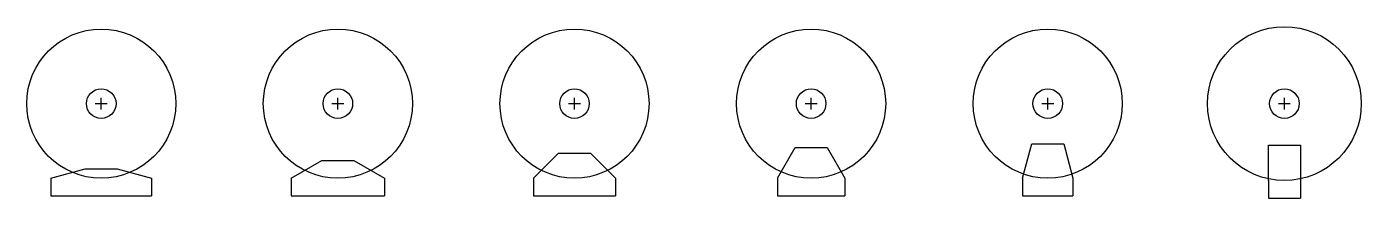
# Model space of a CAD drawing. Extents: x -63 to 1065, y -80 to 65.
import ezdxf

# ---------------------------------------------------------------- set-up
doc = ezdxf.new("R2010")
doc.units = 0

msp = doc.modelspace()

# ---------------------------------------------------------------- linework, layer by layer
at = {"layer": 'BORE', "color": 6}
for centre in [(0, 0), (200, 0), (400, 0), (600, 0), (800, 0), (1000, 0)]:
    msp.add_circle(centre, 12.5, dxfattribs=at)
at = {"layer": 'CENTER', "color": 3}
for p, q in [((-5, 0), (5, 0)), ((0, -5), (0, 5)), ((195, 0), (205, 0)), ((200, -5), (200, 5)), ((395, 0), (405, 0)), ((400, -5), (400, 5)), ((595, 0), (605, 0)), ((600, -5), (600, 5)), ((795, 0), (805, 0)), ((800, -5), (800, 5)), ((995, 0), (1005, 0)), ((1000, -5), (1000, 5))]:
    msp.add_line(p, q, dxfattribs=at)
at = {"layer": 'DIM', "color": 1}
for p, q in [((-42.48, -63), (-42.48, -78)), ((42.48, -63), (42.48, -78)), ((160.52, -63), (160.52, -78)), ((239.48, -63), (239.48, -78)), ((365.285, -63), (365.285, -78)), ((434.715, -63), (434.715, -78)), ((571.5, -63), (571.5, -78)), ((628.5, -63), (628.5, -78)), ((778.735, -63), (778.735, -78)), ((821.265, -63), (821.265, -78)), ((986.5, -65), (986.5, -80)), ((1013.5, -65), (1013.5, -80)), ((-42.48, -78), (42.48, -78)), ((160.52, -78), (239.48, -78)), ((365.285, -78), (434.715, -78)), ((571.5, -78), (628.5, -78)), ((778.735, -78), (821.265, -78)), ((986.5, -80), (1013.5, -80))]:
    msp.add_line(p, q, dxfattribs=at)
at = {"layer": 'GROOVE', "color": 2}
for p, q in [((365.285, -63), (386.5, -41.79)), ((386.5, -41.79), (413.5, -41.79)), ((413.5, -41.79), (434.715, -63)), ((571.5, -63), (586.5, -37.02)), ((586.5, -37.02), (613.5, -37.02)), ((613.5, -37.02), (628.5, -63)), ((778.735, -63), (786.5, -34.02)), ((786.5, -34.02), (813.5, -34.02)), ((813.5, -34.02), (821.265, -63)), ((986.5, -65), (986.5, -35)), ((986.5, -35), (1013.5, -35)), ((1013.5, -35), (1013.5, -65)), ((-42.48, -63), (-13.5, -55.24)), ((-13.5, -55.24), (13.5, -55.24)), ((13.5, -55.24), (42.48, -63)), ((160.52, -63), (186.5, -48)), ((186.5, -48), (213.5, -48)), ((213.5, -48), (239.48, -63))]:
    msp.add_line(p, q, dxfattribs=at)
at = {"layer": 'OUTLINE', "color": 7}
for centre, radius in [((0, 0), 63), ((200, 0), 63), ((400, 0), 63), ((600, 0), 63), ((800, 0), 63), ((1000, 0), 65)]:
    msp.add_circle(centre, radius, dxfattribs=at)

doc.saveas('drawing.dxf')
